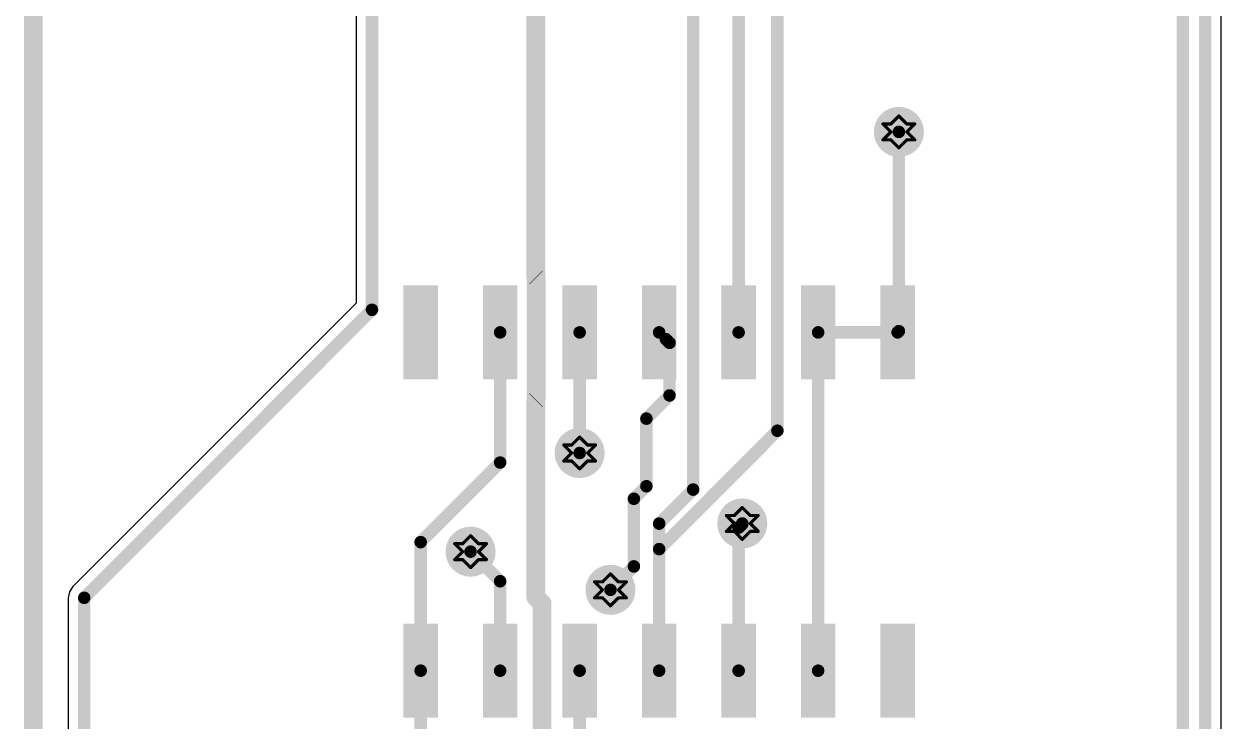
# Model space of a CAD drawing. Header units: millimetres. Extents: x 13 to 607, y 0 to 420.
# Drawn here: x 110.97 to 149.18, y 269.18 to 291.41 of the extents above; entities that cross this region are included whole.
import ezdxf

# ---------------------------------------------------------------- set-up
doc = ezdxf.new("R2010")
doc.units = ezdxf.units.MM
doc.layers.add('DrillDrawing', color=1, linetype='Continuous')
doc.layers.add('TopLayer', color=1, linetype='Continuous')

msp = doc.modelspace()

# ---------------------------------------------------------------- hatches: boundary and pattern name
at = {"layer": 'TopLayer'}
h = msp.add_hatch(color=1, dxfattribs=at)
edge = h.paths.add_edge_path()
edge.add_arc((138.893097738619, 287.9687051112931), 0.7991522388059702, 0, 360)
for points in [[(123.0798423654633, 283.0738849620394), (124.1786766938167, 283.0738849620394), (124.1786766938167, 280.0770589918901), (123.0798423654633, 280.0770589918901)], [(125.6171557982452, 283.0738849620394), (126.7159901265986, 283.0738849620394), (126.7159901265986, 280.0770589918901), (125.6171557982452, 280.0770589918901)], [(128.1544692311436, 283.0738849620394), (129.253303559497, 283.0738849620394), (129.253303559497, 280.0770589918901), (128.1544692311436, 280.0770589918901)], [(130.6917826639256, 283.0738849620394), (131.790616992279, 283.0738849620394), (131.790616992279, 280.0770589918901), (130.6917826639256, 280.0770589918901)], [(133.2290960968239, 283.0738849620394), (134.3279304251773, 283.0738849620394), (134.3279304251773, 280.0770589918901), (133.2290960968239, 280.0770589918901)], [(135.7664095296059, 283.0738849620394), (136.8652438579593, 283.0738849620394), (136.8652438579593, 280.0770589918901), (135.7664095296059, 280.0770589918901)], [(138.3037229625043, 283.0738849620394), (139.4025572908577, 283.0738849620394), (139.4025572908577, 280.0770589918901), (138.3037229625043, 280.0770589918901)], [(123.0798423654633, 272.2853094396513), (124.1786766938167, 272.2853094396513), (124.1786766938167, 269.2884834695021), (123.0798423654633, 269.2884834695021)], [(125.6171557982452, 272.2853094396513), (126.7159901265986, 272.2853094396513), (126.7159901265986, 269.2884834695021), (125.6171557982452, 269.2884834695021)], [(128.1544692311436, 272.2853094396513), (129.253303559497, 272.2853094396513), (129.253303559497, 269.2884834695021), (128.1544692311436, 269.2884834695021)], [(130.6917826639256, 272.2853094396513), (131.790616992279, 272.2853094396513), (131.790616992279, 269.2884834695021), (130.6917826639256, 269.2884834695021)], [(133.2290960968239, 272.2853094396513), (134.3279304251773, 272.2853094396513), (134.3279304251773, 269.2884834695021), (133.2290960968239, 269.2884834695021)], [(135.7664095296059, 272.2853094396513), (136.8652438579593, 272.2853094396513), (136.8652438579593, 269.2884834695021), (135.7664095296059, 269.2884834695021)], [(138.3037229625043, 272.2853094396513), (139.4025572908577, 272.2853094396513), (139.4025572908577, 269.2884834695021), (138.3037229625043, 269.2884834695021)]]:
    msp.add_hatch(color=1, dxfattribs=at).paths.add_polyline_path(points)
h = msp.add_hatch(color=1, dxfattribs=at)
edge = h.paths.add_edge_path()
edge.add_arc((128.7038914698642, 277.7291433202483), 0.7991522388059702, 0, 360)
h = msp.add_hatch(color=1, dxfattribs=at)
edge = h.paths.add_edge_path()
edge.add_arc((133.8948693803977, 275.4819260068155), 0.7991522388059702, 0, 360)
h = msp.add_hatch(color=1, dxfattribs=at)
edge = h.paths.add_edge_path()
edge.add_arc((125.2219717684202, 274.5828746635319), 0.7991522388059702, 0, 360)
h = msp.add_hatch(color=1, dxfattribs=at)
edge = h.paths.add_edge_path()
edge.add_arc((129.6876434101723, 273.3649642157707), 0.7991522388059702, 0, 360)

# ---------------------------------------------------------------- linework, layer by layer
at = {"layer": 'DrillDrawing', "const_width": 0.1014925373134329}
for points in [[(138.6393663951541, 288.2224364545768), (138.8930977384309, 288.4761677978602)], [(138.8930977384309, 288.4761677978602), (139.1468290817149, 288.2224364545768)], [(138.3856350518701, 288.2224364545768), (138.6393663951541, 287.9687051112932)], [(138.3856350518701, 288.2224364545768), (138.6393663951541, 288.2224364545768)], [(139.1468290817149, 288.2224364545768), (139.4005604249989, 288.2224364545768)], [(139.1468290817149, 287.9687051112932), (139.4005604249989, 288.2224364545768)], [(138.3856350518701, 287.7149737680094), (138.6393663951541, 287.9687051112932)], [(138.3856350518701, 287.7149737680094), (138.6393663951541, 287.7149737680094)], [(138.6393663951541, 287.7149737680094), (138.8930977384309, 287.461242424726)], [(138.8930977384309, 287.461242424726), (139.1468290817149, 287.7149737680094)], [(139.1468290817149, 287.9687051112932), (139.4005604249989, 287.7149737680094)], [(139.1468290817149, 287.7149737680094), (139.4005604249989, 287.7149737680094)], [(128.4501601264939, 277.982874663532), (128.7038914697779, 278.2366060068154)], [(128.7038914697779, 278.2366060068154), (128.957622813062, 277.982874663532)], [(128.1964287832099, 277.982874663532), (128.4501601264939, 277.7291433202482)], [(128.1964287832099, 277.982874663532), (128.4501601264939, 277.982874663532)], [(128.1964287832099, 277.4754119769649), (128.4501601264939, 277.7291433202482)], [(128.957622813062, 277.982874663532), (129.211354156346, 277.982874663532)], [(128.957622813062, 277.7291433202482), (129.211354156346, 277.982874663532)], [(128.957622813062, 277.7291433202482), (129.211354156346, 277.4754119769649)], [(128.1964287832099, 277.4754119769649), (128.4501601264939, 277.4754119769649)], [(128.4501601264939, 277.4754119769649), (128.7038914697779, 277.2216806336812)], [(128.7038914697779, 277.2216806336812), (128.957622813062, 277.4754119769649)], [(128.957622813062, 277.4754119769649), (129.211354156346, 277.4754119769649)], [(133.6411380369402, 275.7356573500989), (133.8948693802242, 275.9893886933826)], [(133.8948693802242, 275.9893886933826), (134.1486007235082, 275.7356573500989)], [(133.3874066936561, 275.7356573500989), (133.6411380369402, 275.4819260068156)], [(133.3874066936561, 275.7356573500989), (133.6411380369402, 275.7356573500989)], [(133.3874066936561, 275.2281946635318), (133.6411380369402, 275.4819260068156)], [(134.1486007235082, 275.7356573500989), (134.4023320667922, 275.7356573500989)], [(134.1486007235082, 275.4819260068156), (134.4023320667922, 275.7356573500989)], [(134.1486007235082, 275.4819260068156), (134.4023320667922, 275.2281946635318)], [(124.968240424999, 274.8366060068153), (125.221971768283, 275.090337350099)], [(125.221971768283, 275.090337350099), (125.475703111567, 274.8366060068153)], [(133.3874066936561, 275.2281946635318), (133.6411380369402, 275.2281946635318)], [(133.6411380369402, 275.2281946635318), (133.8948693802242, 274.9744633202484)], [(133.8948693802242, 274.9744633202484), (134.1486007235082, 275.2281946635318)], [(134.1486007235082, 275.2281946635318), (134.4023320667922, 275.2281946635318)], [(124.714509081715, 274.8366060068153), (124.968240424999, 274.5828746635319)], [(124.714509081715, 274.8366060068153), (124.968240424999, 274.8366060068153)], [(125.475703111567, 274.8366060068153), (125.7294344548511, 274.8366060068153)], [(125.475703111567, 274.5828746635319), (125.7294344548511, 274.8366060068153)], [(124.714509081715, 274.3291433202482), (124.968240424999, 274.5828746635319)], [(124.714509081715, 274.3291433202482), (124.968240424999, 274.3291433202482)], [(124.968240424999, 274.3291433202482), (125.221971768283, 274.0754119769649)], [(125.221971768283, 274.0754119769649), (125.475703111567, 274.3291433202482)], [(125.475703111567, 274.5828746635319), (125.7294344548511, 274.3291433202482)], [(125.475703111567, 274.3291433202482), (125.7294344548511, 274.3291433202482)], [(129.1801807235035, 273.6186955590545), (129.4339120667948, 273.3649642157707)], [(129.1801807235035, 273.6186955590545), (129.4339120667948, 273.6186955590545)], [(129.4339120667948, 273.6186955590545), (129.6876434100715, 273.8724269023378)], [(129.6876434100715, 273.8724269023378), (129.9413747533628, 273.6186955590545)], [(129.9413747533628, 273.6186955590545), (130.1951060966468, 273.6186955590545)], [(129.9413747533628, 273.3649642157707), (130.1951060966468, 273.6186955590545)], [(129.1801807235035, 273.111232872487), (129.4339120667948, 273.3649642157707)], [(129.9413747533628, 273.3649642157707), (130.1951060966468, 273.111232872487)], [(129.1801807235035, 273.111232872487), (129.4339120667948, 273.111232872487)], [(129.4339120667948, 273.111232872487), (129.6876434100715, 272.8575015292037)], [(129.6876434100715, 272.8575015292037), (129.9413747533628, 273.111232872487)], [(129.9413747533628, 273.111232872487), (130.1951060966468, 273.111232872487)]]:
    msp.add_lwpolyline(points, dxfattribs=at)
at = {"layer": 'DrillDrawing', "const_width": 0.05074626865671643}
for points in [[(138.8677246041054, 288.4761677978602, 1), (138.9184708727636, 288.4761677978602, 1)], [(138.8677246041054, 288.4761677978602, 1), (138.9184708727636, 288.4761677978602, 1)], [(138.3602619175373, 288.2224364545768, 1), (138.4110081861956, 288.2224364545768, 1)], [(138.3602619175373, 288.2224364545768, 1), (138.4110081861956, 288.2224364545768, 1)], [(138.6139932608214, 288.2224364545768, 1), (138.6647395294796, 288.2224364545768, 1)], [(138.6139932608214, 288.2224364545768, 1), (138.6647395294796, 288.2224364545768, 1)], [(139.1214559473894, 288.2224364545768, 1), (139.1722022160477, 288.2224364545768, 1)], [(139.1214559473894, 288.2224364545768, 1), (139.1722022160477, 288.2224364545768, 1)], [(139.3751872906734, 288.2224364545768, 1), (139.4259335593317, 288.2224364545768, 1)], [(139.3751872906734, 288.2224364545768, 1), (139.4259335593317, 288.2224364545768, 1)], [(138.3602619175373, 287.7149737680094, 1), (138.4110081861956, 287.7149737680094, 1)], [(138.3602619175373, 287.7149737680094, 1), (138.4110081861956, 287.7149737680094, 1)], [(138.6139932608214, 287.9687051112932, 1), (138.6647395294796, 287.9687051112932, 1)], [(138.6139932608214, 287.9687051112932, 1), (138.6647395294796, 287.9687051112932, 1)], [(138.6139932608214, 287.7149737680094, 1), (138.6647395294796, 287.7149737680094, 1)], [(138.6139932608214, 287.7149737680094, 1), (138.6647395294796, 287.7149737680094, 1)], [(139.1214559473894, 287.9687051112932, 1), (139.1722022160477, 287.9687051112932, 1)], [(139.1214559473894, 287.9687051112932, 1), (139.1722022160477, 287.9687051112932, 1)], [(139.1214559473894, 287.7149737680094, 1), (139.1722022160477, 287.7149737680094, 1)], [(139.1214559473894, 287.7149737680094, 1), (139.1722022160477, 287.7149737680094, 1)], [(139.3751872906734, 287.7149737680094, 1), (139.4259335593317, 287.7149737680094, 1)], [(139.3751872906734, 287.7149737680094, 1), (139.4259335593317, 287.7149737680094, 1)], [(138.8677246041054, 287.461242424726, 1), (138.9184708727636, 287.461242424726, 1)], [(138.8677246041054, 287.461242424726, 1), (138.9184708727636, 287.461242424726, 1)], [(128.6785183354525, 278.2366060068154, 1), (128.7292646041034, 278.2366060068154, 1)], [(128.6785183354525, 278.2366060068154, 1), (128.7292646041034, 278.2366060068154, 1)], [(128.1710556488844, 277.982874663532, 1), (128.2218019175354, 277.982874663532, 1)], [(128.1710556488844, 277.982874663532, 1), (128.2218019175354, 277.982874663532, 1)], [(128.4247869921684, 277.982874663532, 1), (128.4755332608194, 277.982874663532, 1)], [(128.4247869921684, 277.982874663532, 1), (128.4755332608194, 277.982874663532, 1)], [(128.4247869921684, 277.7291433202482, 1), (128.4755332608194, 277.7291433202482, 1)], [(128.4247869921684, 277.7291433202482, 1), (128.4755332608194, 277.7291433202482, 1)], [(128.9322496787365, 277.982874663532, 1), (128.9829959473875, 277.982874663532, 1)], [(128.9322496787365, 277.982874663532, 1), (128.9829959473875, 277.982874663532, 1)], [(128.9322496787365, 277.7291433202482, 1), (128.9829959473875, 277.7291433202482, 1)], [(128.9322496787365, 277.7291433202482, 1), (128.9829959473875, 277.7291433202482, 1)], [(129.1859810220132, 277.982874663532, 1), (129.2367272906715, 277.982874663532, 1)], [(129.1859810220132, 277.982874663532, 1), (129.2367272906715, 277.982874663532, 1)], [(128.1710556488844, 277.4754119769649, 1), (128.2218019175354, 277.4754119769649, 1)], [(128.1710556488844, 277.4754119769649, 1), (128.2218019175354, 277.4754119769649, 1)], [(128.4247869921684, 277.4754119769649, 1), (128.4755332608194, 277.4754119769649, 1)], [(128.4247869921684, 277.4754119769649, 1), (128.4755332608194, 277.4754119769649, 1)], [(128.9322496787365, 277.4754119769649, 1), (128.9829959473875, 277.4754119769649, 1)], [(128.9322496787365, 277.4754119769649, 1), (128.9829959473875, 277.4754119769649, 1)], [(129.1859810220132, 277.4754119769649, 1), (129.2367272906715, 277.4754119769649, 1)], [(129.1859810220132, 277.4754119769649, 1), (129.2367272906715, 277.4754119769649, 1)], [(128.6785183354525, 277.2216806336812, 1), (128.7292646041034, 277.2216806336812, 1)], [(128.6785183354525, 277.2216806336812, 1), (128.7292646041034, 277.2216806336812, 1)], [(133.8694962458987, 275.9893886933826, 1), (133.9202425145497, 275.9893886933826, 1)], [(133.8694962458987, 275.9893886933826, 1), (133.9202425145497, 275.9893886933826, 1)], [(133.3620335593307, 275.7356573500989, 1), (133.4127798279889, 275.7356573500989, 1)], [(133.3620335593307, 275.7356573500989, 1), (133.4127798279889, 275.7356573500989, 1)], [(133.6157649026147, 275.7356573500989, 1), (133.6665111712657, 275.7356573500989, 1)], [(133.6157649026147, 275.7356573500989, 1), (133.6665111712657, 275.7356573500989, 1)], [(133.6157649026147, 275.4819260068156, 1), (133.6665111712657, 275.4819260068156, 1)], [(133.6157649026147, 275.4819260068156, 1), (133.6665111712657, 275.4819260068156, 1)], [(134.1232275891827, 275.7356573500989, 1), (134.1739738578337, 275.7356573500989, 1)], [(134.1232275891827, 275.7356573500989, 1), (134.1739738578337, 275.7356573500989, 1)], [(134.1232275891827, 275.4819260068156, 1), (134.1739738578337, 275.4819260068156, 1)], [(134.1232275891827, 275.4819260068156, 1), (134.1739738578337, 275.4819260068156, 1)], [(134.3769589324667, 275.7356573500989, 1), (134.4277052011177, 275.7356573500989, 1)], [(134.3769589324667, 275.7356573500989, 1), (134.4277052011177, 275.7356573500989, 1)], [(125.1965986339575, 275.090337350099, 1), (125.2473449026085, 275.090337350099, 1)], [(125.1965986339575, 275.090337350099, 1), (125.2473449026085, 275.090337350099, 1)], [(133.3620335593307, 275.2281946635318, 1), (133.4127798279889, 275.2281946635318, 1)], [(133.3620335593307, 275.2281946635318, 1), (133.4127798279889, 275.2281946635318, 1)], [(133.6157649026147, 275.2281946635318, 1), (133.6665111712657, 275.2281946635318, 1)], [(133.6157649026147, 275.2281946635318, 1), (133.6665111712657, 275.2281946635318, 1)], [(134.1232275891827, 275.2281946635318, 1), (134.1739738578337, 275.2281946635318, 1)], [(134.1232275891827, 275.2281946635318, 1), (134.1739738578337, 275.2281946635318, 1)], [(134.3769589324667, 275.2281946635318, 1), (134.4277052011177, 275.2281946635318, 1)], [(134.3769589324667, 275.2281946635318, 1), (134.4277052011177, 275.2281946635318, 1)], [(124.6891359473895, 274.8366060068153, 1), (124.7398822160478, 274.8366060068153, 1)], [(124.6891359473895, 274.8366060068153, 1), (124.7398822160478, 274.8366060068153, 1)], [(124.9428672906735, 274.8366060068153, 1), (124.9936135593245, 274.8366060068153, 1)], [(124.9428672906735, 274.8366060068153, 1), (124.9936135593245, 274.8366060068153, 1)], [(125.4503299772416, 274.8366060068153, 1), (125.5010762458925, 274.8366060068153, 1)], [(125.4503299772416, 274.8366060068153, 1), (125.5010762458925, 274.8366060068153, 1)], [(125.7040613205256, 274.8366060068153, 1), (125.7548075891766, 274.8366060068153, 1)], [(125.7040613205256, 274.8366060068153, 1), (125.7548075891766, 274.8366060068153, 1)], [(133.8694962458987, 274.9744633202484, 1), (133.9202425145497, 274.9744633202484, 1)], [(133.8694962458987, 274.9744633202484, 1), (133.9202425145497, 274.9744633202484, 1)], [(124.6891359473895, 274.3291433202482, 1), (124.7398822160478, 274.3291433202482, 1)], [(124.6891359473895, 274.3291433202482, 1), (124.7398822160478, 274.3291433202482, 1)], [(124.9428672906735, 274.5828746635319, 1), (124.9936135593245, 274.5828746635319, 1)], [(124.9428672906735, 274.5828746635319, 1), (124.9936135593245, 274.5828746635319, 1)], [(124.9428672906735, 274.3291433202482, 1), (124.9936135593245, 274.3291433202482, 1)], [(124.9428672906735, 274.3291433202482, 1), (124.9936135593245, 274.3291433202482, 1)], [(125.4503299772416, 274.5828746635319, 1), (125.5010762458925, 274.5828746635319, 1)], [(125.4503299772416, 274.5828746635319, 1), (125.5010762458925, 274.5828746635319, 1)], [(125.4503299772416, 274.3291433202482, 1), (125.5010762458925, 274.3291433202482, 1)], [(125.4503299772416, 274.3291433202482, 1), (125.5010762458925, 274.3291433202482, 1)], [(125.7040613205256, 274.3291433202482, 1), (125.7548075891766, 274.3291433202482, 1)], [(125.7040613205256, 274.3291433202482, 1), (125.7548075891766, 274.3291433202482, 1)], [(125.1965986339575, 274.0754119769649, 1), (125.2473449026085, 274.0754119769649, 1)], [(125.1965986339575, 274.0754119769649, 1), (125.2473449026085, 274.0754119769649, 1)], [(129.154807589178, 273.6186955590545, 1), (129.2055538578363, 273.6186955590545, 1)], [(129.154807589178, 273.6186955590545, 1), (129.2055538578363, 273.6186955590545, 1)], [(129.408538932462, 273.6186955590545, 1), (129.4592852011203, 273.6186955590545, 1)], [(129.408538932462, 273.6186955590545, 1), (129.4592852011203, 273.6186955590545, 1)], [(129.662270275746, 273.8724269023378, 1), (129.7130165444043, 273.8724269023378, 1)], [(129.662270275746, 273.8724269023378, 1), (129.7130165444043, 273.8724269023378, 1)], [(129.9160016190301, 273.6186955590545, 1), (129.9667478876883, 273.6186955590545, 1)], [(129.9160016190301, 273.6186955590545, 1), (129.9667478876883, 273.6186955590545, 1)], [(130.1697329623141, 273.6186955590545, 1), (130.2204792309723, 273.6186955590545, 1)], [(130.1697329623141, 273.6186955590545, 1), (130.2204792309723, 273.6186955590545, 1)], [(129.408538932462, 273.3649642157707, 1), (129.4592852011203, 273.3649642157707, 1)], [(129.408538932462, 273.3649642157707, 1), (129.4592852011203, 273.3649642157707, 1)], [(129.9160016190301, 273.3649642157707, 1), (129.9667478876883, 273.3649642157707, 1)], [(129.9160016190301, 273.3649642157707, 1), (129.9667478876883, 273.3649642157707, 1)], [(129.154807589178, 273.111232872487, 1), (129.2055538578363, 273.111232872487, 1)], [(129.154807589178, 273.111232872487, 1), (129.2055538578363, 273.111232872487, 1)], [(129.408538932462, 273.111232872487, 1), (129.4592852011203, 273.111232872487, 1)], [(129.408538932462, 273.111232872487, 1), (129.4592852011203, 273.111232872487, 1)], [(129.662270275746, 272.8575015292037, 1), (129.7130165444043, 272.8575015292037, 1)], [(129.662270275746, 272.8575015292037, 1), (129.7130165444043, 272.8575015292037, 1)], [(129.9160016190301, 273.111232872487, 1), (129.9667478876883, 273.111232872487, 1)], [(129.9160016190301, 273.111232872487, 1), (129.9667478876883, 273.111232872487, 1)], [(130.1697329623141, 273.111232872487, 1), (130.2204792309723, 273.111232872487, 1)], [(130.1697329623141, 273.111232872487, 1), (130.2204792309723, 273.111232872487, 1)]]:
    msp.add_lwpolyline(points, format="xyb", close=True, dxfattribs=at)
at = {"layer": 'TopLayer'}
for p, q in [((149.1760019175355, 266.8948149620395), (149.1760019175355, 305.8946316784574)), ((121.5664490817227, 293.6826385441288), (121.5664490817227, 282.507249588905)), ((121.5664490817227, 282.507249588905), (112.5305329623163, 273.4713283948753)), ((112.4201395294814, 273.3061188426364), (112.3813744548544, 273.111232872487)), ((112.5305329623163, 273.4713283948753), (112.4201395294814, 273.3061188426364)), ((112.3813744548544, 273.111232872487), (112.3813744548544, 234.1606298874124))]:
    msp.add_line(p, q, dxfattribs=at)
for points, const_width in [([(132.3264493802209, 276.561979141144), (132.3264493802209, 314.3351672008451)], 0.3995761194029852), ([(127.3053699772437, 283.3321606336812), (127.3053699772437, 312.2338048127856)], 0.5993641791044777), ([(148.6667478876854, 266.8948149620395), (148.6667478876854, 307.4555970515914)], 0.3995761194029852), ([(133.778503111572, 281.575507499353), (133.778503111572, 306.8677522754721)], 0.3995761194029852), ([(111.2667478876839, 232.6664567530842), (111.2667478876839, 300.0116269023378)], 0.5993641791044777), ([(122.0757031115656, 282.2963074993529), (122.0757031115656, 296.2515313799498)], 0.3995761194029852), ([(135.0160016190286, 278.4395910814425), (135.0160016190286, 295.9270597381587)], 0.3995761194029852), ([(147.9563001264916, 268.8739194396511), (147.9563001264916, 293.8827970515916)], 0.3995761194029852), ([(138.8930977384309, 281.6154752605468), (138.8930977384309, 287.9687051112932)], 0.3995761194029852), ([(127.3053699772437, 283.3321606336812), (127.3153466936575, 283.3221839172631)], 0.5993641791044777), ([(127.3153466936575, 279.4165480963677), (127.3153466936575, 283.3221839172631)], 0.5993641791044777), ([(112.8906284847046, 273.111232872487), (122.0757031115656, 282.2963074993529)], 0.3995761194029852), ([(126.166562813066, 277.4246657083079), (126.166562813066, 281.575507499353)], 0.3995761194029852), ([(128.7038762458989, 277.7291585441291), (128.7038762458989, 281.575507499353)], 0.3995761194029852), ([(131.2411896787318, 281.575507499353), (131.4568816190305, 281.3598104844273)], 0.3995761194029852), ([(136.3158165444049, 270.7868507829349), (136.3158165444049, 281.575507499353)], 0.3995761194029852), ([(136.3158165444049, 281.575507499353), (138.853129977245, 281.575507499353)], 0.3995761194029852), ([(138.853129977245, 281.575507499353), (138.8930977384309, 281.6154752605468)], 0.3995761194029852), ([(131.4568816190305, 281.3598104844273), (131.5739177384323, 281.2427743650243)], 0.3995761194029852), ([(131.5739177384323, 279.564356753084), (131.5739177384323, 281.2427794396513)], 0.3995761194029852), ([(127.3053699772437, 279.4065713799497), (127.3153466936575, 279.4165480963677)], 0.5993641791044777), ([(127.3053699772437, 273.1307600366661), (127.3053699772437, 279.4065713799497)], 0.5993641791044777), ([(130.8347120667906, 278.8251510814424), (131.5739177384323, 279.564356753084)], 0.3995761194029852), ([(130.8347120667906, 276.6685919769646), (130.8347120667906, 278.8251510814424)], 0.3995761194029852), ([(131.2411896787318, 274.6647791411438), (135.0160016190286, 278.4395910814425)], 0.3995761194029852), ([(128.7038762458989, 277.7291585441291), (128.7038914697779, 277.7291433202482)], 0.3995761194029852), ([(123.6292493802259, 274.8873522754723), (126.166562813066, 277.4246657083079)], 0.3995761194029852), ([(130.4351359473887, 276.2690158575616), (130.8347120667906, 276.6685919769646)], 0.3995761194029852), ([(131.2411896787318, 275.4767194396514), (132.3264493802209, 276.561979141144)], 0.3995761194029852), ([(130.4351359473887, 274.1124567530842), (130.4351359473887, 276.2690158575616)], 0.3995761194029852), ([(131.2411896787318, 274.6647791411438), (131.2411896787318, 275.4767194396514)], 0.3995761194029852), ([(133.778503111572, 275.3487373500989), (133.8948693802242, 275.4651036187557)], 0.3995761194029852), ([(133.778503111572, 270.7868507829349), (133.778503111572, 275.3487373500989)], 0.3995761194029852), ([(133.8948693802242, 275.4651036187557), (133.8948693802242, 275.4819260068156)], 0.3995761194029852), ([(123.6292493802259, 270.7868507829349), (123.6292493802259, 274.8873522754723)], 0.3995761194029852), ([(125.221971768283, 274.5828746635319), (126.166562813066, 273.6382836187558)], 0.3995761194029852), ([(131.2411896787318, 270.7868507829349), (131.2411896787318, 274.6647791411438)], 0.3995761194029852), ([(129.6876434100715, 273.3649642157707), (130.4351359473887, 274.1124567530842)], 0.3995761194029852), ([(126.166562813066, 270.7868507829349), (126.166562813066, 273.6382836187558)], 0.3995761194029852), ([(112.8906284847046, 234.1606298874124), (112.8906284847046, 273.111232872487)], 0.3995761194029852), ([(127.3053699772437, 273.1307600366661), (127.5055538578392, 272.930576156069)], 0.5993641791044777), ([(127.5055538578392, 267.6383543650245), (127.5055538578392, 272.930576156069)], 0.5993641791044777), ([(123.6292493802259, 268.8739194396511), (123.6292493802259, 270.7868507829349)], 0.3995761194029852), ([(128.7038762458989, 268.4933224247258), (128.7038762458989, 270.7868507829349)], 0.3995761194029852)]:
    msp.add_lwpolyline(points, dxfattribs=dict(at, const_width=const_width))
for points, const_width in [([(138.7932037085858, 287.9687051112932, 1), (138.9929917682832, 287.9687051112932, 1)], 0.1997880597014926), ([(127.1555314697773, 283.3321606336812, 1), (127.455208484703, 283.3321606336812, 1)], 0.2996820895522389), ([(127.1555314697773, 283.3321606336812, 1), (127.455208484703, 283.3321606336812, 1)], 0.2996820895522389), ([(127.1655081861911, 283.3221839172631, 1), (127.4651852011168, 283.3221839172631, 1)], 0.2996820895522389), ([(127.1655081861911, 283.3221839172631, 1), (127.4651852011168, 283.3221839172631, 1)], 0.2996820895522389), ([(121.9758090817133, 282.2963074993529, 1), (122.1755971414179, 282.2963074993529, 1)], 0.1997880597014926), ([(121.9758090817133, 282.2963074993529, 1), (122.1755971414179, 282.2963074993529, 1)], 0.1997880597014926), ([(126.0666687832065, 281.575507499353, 1), (126.2664568429111, 281.575507499353, 1)], 0.1997880597014926), ([(128.6039822160466, 281.575507499353, 1), (128.8037702757439, 281.575507499353, 1)], 0.1997880597014926), ([(131.1412956488795, 281.575507499353, 1), (131.3410837085841, 281.575507499353, 1)], 0.1997880597014926), ([(133.6786090817197, 281.575507499353, 1), (133.878397141417, 281.575507499353, 1)], 0.1997880597014926), ([(136.2159225145526, 281.575507499353, 1), (136.4157105742499, 281.575507499353, 1)], 0.1997880597014926), ([(136.2159225145526, 281.575507499353, 1), (136.4157105742499, 281.575507499353, 1)], 0.1997880597014926), ([(138.7532359473855, 281.575507499353, 1), (138.9530240070901, 281.575507499353, 1)], 0.1997880597014926), ([(138.7532359473855, 281.575507499353, 1), (138.9530240070901, 281.575507499353, 1)], 0.1997880597014926), ([(138.7932037085858, 281.6154752605468, 1), (138.9929917682832, 281.6154752605468, 1)], 0.1997880597014926), ([(138.7932037085858, 281.6154752605468, 1), (138.9929917682832, 281.6154752605468, 1)], 0.1997880597014926), ([(131.3569875891782, 281.3598104844273, 1), (131.5567756488828, 281.3598104844273, 1)], 0.1997880597014926), ([(131.3569875891782, 281.3598104844273, 1), (131.5567756488828, 281.3598104844273, 1)], 0.1997880597014926), ([(131.47402370858, 281.2427794396513, 1), (131.6738117682846, 281.2427794396513, 1)], 0.1997880597014926), ([(131.47402370858, 281.2427743650243, 1), (131.6738117682846, 281.2427743650243, 1)], 0.1997880597014926), ([(127.1555314697773, 279.4065713799497, 1), (127.455208484703, 279.4065713799497, 1)], 0.2996820895522389), ([(127.1555314697773, 279.4065713799497, 1), (127.455208484703, 279.4065713799497, 1)], 0.2996820895522389), ([(127.1655081861911, 279.4165480963677, 1), (127.4651852011168, 279.4165480963677, 1)], 0.2996820895522389), ([(127.1655081861911, 279.4165480963677, 1), (127.4651852011168, 279.4165480963677, 1)], 0.2996820895522389), ([(131.47402370858, 279.564356753084, 1), (131.6738117682846, 279.564356753084, 1)], 0.1997880597014926), ([(131.47402370858, 279.564356753084, 1), (131.6738117682846, 279.564356753084, 1)], 0.1997880597014926), ([(130.7348180369383, 278.8251510814424, 1), (130.9346060966429, 278.8251510814424, 1)], 0.1997880597014926), ([(130.7348180369383, 278.8251510814424, 1), (130.9346060966429, 278.8251510814424, 1)], 0.1997880597014926), ([(134.9161075891763, 278.4395910814425, 1), (135.1158956488809, 278.4395910814425, 1)], 0.1997880597014926), ([(134.9161075891763, 278.4395910814425, 1), (135.1158956488809, 278.4395910814425, 1)], 0.1997880597014926), ([(128.6039822160466, 277.7291585441291, 1), (128.8037702757439, 277.7291585441291, 1)], 0.1997880597014926), ([(128.6039822160466, 277.7291585441291, 1), (128.8037702757439, 277.7291585441291, 1)], 0.1997880597014926), ([(128.6039974399256, 277.7291433202482, 1), (128.8037854996302, 277.7291433202482, 1)], 0.1997880597014926), ([(126.0666687832065, 277.4246657083079, 1), (126.2664568429111, 277.4246657083079, 1)], 0.1997880597014926), ([(126.0666687832065, 277.4246657083079, 1), (126.2664568429111, 277.4246657083079, 1)], 0.1997880597014926), ([(130.7348180369383, 276.6685919769646, 1), (130.9346060966429, 276.6685919769646, 1)], 0.1997880597014926), ([(130.7348180369383, 276.6685919769646, 1), (130.9346060966429, 276.6685919769646, 1)], 0.1997880597014926), ([(132.2265553503759, 276.561979141144, 1), (132.4263434100805, 276.561979141144, 1)], 0.1997880597014926), ([(132.2265553503759, 276.561979141144, 1), (132.4263434100805, 276.561979141144, 1)], 0.1997880597014926), ([(130.3352419175364, 276.2690158575616, 1), (130.535029977241, 276.2690158575616, 1)], 0.1997880597014926), ([(130.3352419175364, 276.2690158575616, 1), (130.535029977241, 276.2690158575616, 1)], 0.1997880597014926), ([(131.1412956488795, 275.4767194396514, 1), (131.3410837085841, 275.4767194396514, 1)], 0.1997880597014926), ([(131.1412956488795, 275.4767194396514, 1), (131.3410837085841, 275.4767194396514, 1)], 0.1997880597014926), ([(133.6786090817197, 275.3487373500989, 1), (133.878397141417, 275.3487373500989, 1)], 0.1997880597014926), ([(133.6786090817197, 275.3487373500989, 1), (133.878397141417, 275.3487373500989, 1)], 0.1997880597014926), ([(133.7949753503719, 275.4819260068156, 1), (133.9947634100765, 275.4819260068156, 1)], 0.1997880597014926), ([(133.7949753503719, 275.4651036187557, 1), (133.9947634100765, 275.4651036187557, 1)], 0.1997880597014926), ([(133.7949753503719, 275.4651036187557, 1), (133.9947634100765, 275.4651036187557, 1)], 0.1997880597014926), ([(123.5293553503736, 274.8873522754723, 1), (123.7291434100709, 274.8873522754723, 1)], 0.1997880597014926), ([(123.5293553503736, 274.8873522754723, 1), (123.7291434100709, 274.8873522754723, 1)], 0.1997880597014926), ([(125.1220777384307, 274.5828746635319, 1), (125.3218657981353, 274.5828746635319, 1)], 0.1997880597014926), ([(131.1412956488795, 274.6647791411438, 1), (131.3410837085841, 274.6647791411438, 1)], 0.1997880597014926), ([(131.1412956488795, 274.6647791411438, 1), (131.3410837085841, 274.6647791411438, 1)], 0.1997880597014926), ([(131.1412956488795, 274.6647791411438, 1), (131.3410837085841, 274.6647791411438, 1)], 0.1997880597014926), ([(130.3352419175364, 274.1124567530842, 1), (130.535029977241, 274.1124567530842, 1)], 0.1997880597014926), ([(130.3352419175364, 274.1124567530842, 1), (130.535029977241, 274.1124567530842, 1)], 0.1997880597014926), ([(126.0666687832065, 273.6382836187558, 1), (126.2664568429111, 273.6382836187558, 1)], 0.1997880597014926), ([(126.0666687832065, 273.6382836187558, 1), (126.2664568429111, 273.6382836187558, 1)], 0.1997880597014926), ([(112.7907344548523, 273.111232872487, 1), (112.9905225145569, 273.111232872487, 1)], 0.1997880597014926), ([(112.7907344548523, 273.111232872487, 1), (112.9905225145569, 273.111232872487, 1)], 0.1997880597014926), ([(127.1555314697773, 273.1307600366661, 1), (127.455208484703, 273.1307600366661, 1)], 0.2996820895522389), ([(127.1555314697773, 273.1307600366661, 1), (127.455208484703, 273.1307600366661, 1)], 0.2996820895522389), ([(127.3557153503727, 272.930576156069, 1), (127.6553923652984, 272.930576156069, 1)], 0.2996820895522389), ([(127.3557153503727, 272.930576156069, 1), (127.6553923652984, 272.930576156069, 1)], 0.2996820895522389), ([(129.5877493802265, 273.3649642157707, 1), (129.7875374399311, 273.3649642157707, 1)], 0.1997880597014926), ([(123.5293553503736, 270.7868507829349, 1), (123.7291434100709, 270.7868507829349, 1)], 0.1997880597014926), ([(123.5293553503736, 270.7868507829349, 1), (123.7291434100709, 270.7868507829349, 1)], 0.1997880597014926), ([(126.0666687832065, 270.7868507829349, 1), (126.2664568429111, 270.7868507829349, 1)], 0.1997880597014926), ([(128.6039822160466, 270.7868507829349, 1), (128.8037702757439, 270.7868507829349, 1)], 0.1997880597014926), ([(131.1412956488795, 270.7868507829349, 1), (131.3410837085841, 270.7868507829349, 1)], 0.1997880597014926), ([(133.6786090817197, 270.7868507829349, 1), (133.878397141417, 270.7868507829349, 1)], 0.1997880597014926), ([(136.2159225145526, 270.7868507829349, 1), (136.4157105742499, 270.7868507829349, 1)], 0.1997880597014926)]:
    msp.add_lwpolyline(points, format="xyb", close=True, dxfattribs=dict(at, const_width=const_width))

doc.saveas('drawing.dxf')
